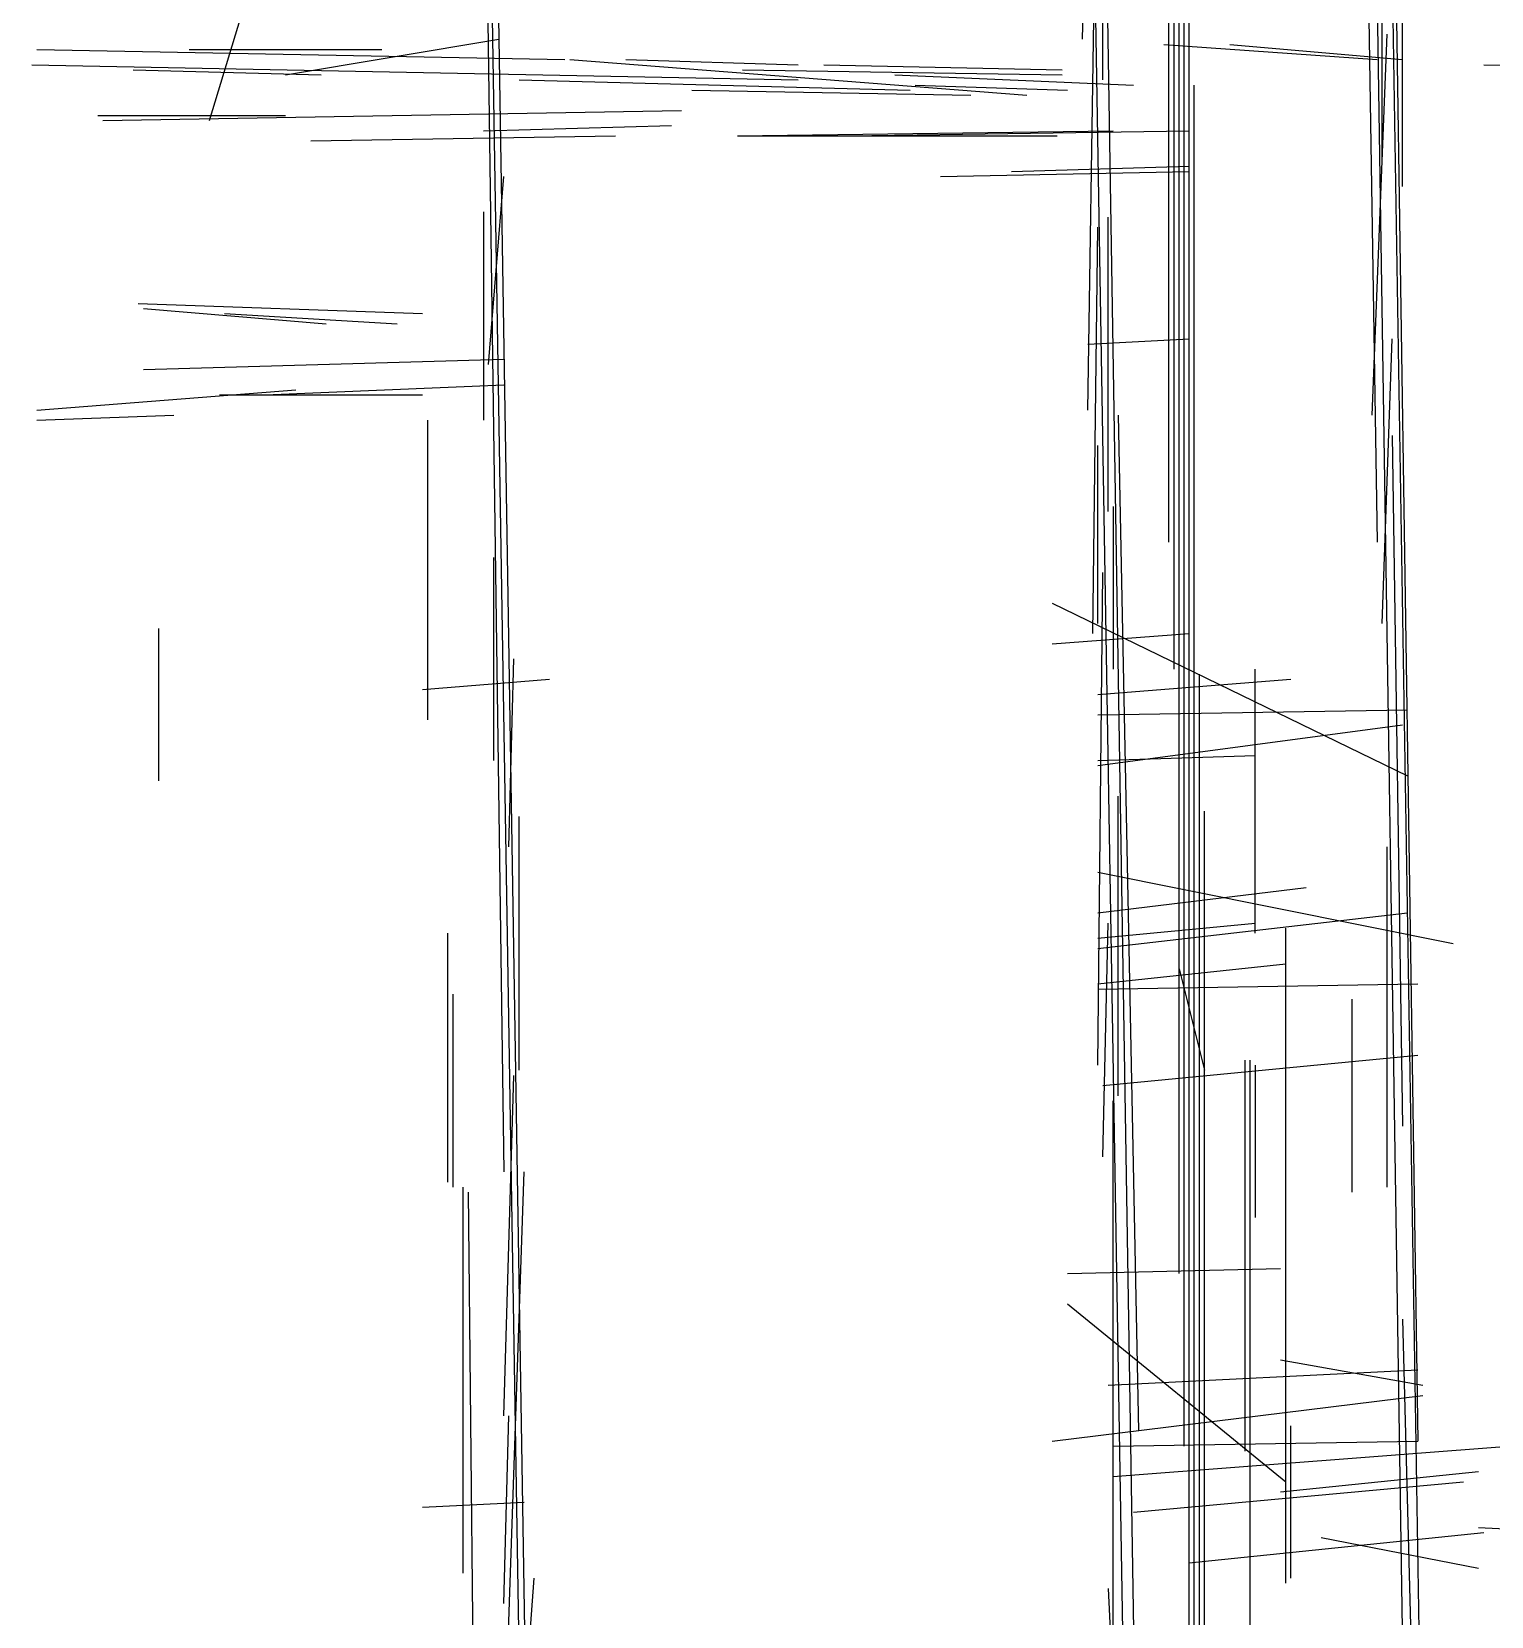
# Model space of a CAD drawing. Header units: metres. Extents: x 0.1 to 46.8, y -33.1 to 0.
# Drawn here: x 33.71 to 36.585, y -14.805 to -11.685 of the extents above; entities that cross this region are included whole.
import ezdxf

# ---------------------------------------------------------------- set-up
doc = ezdxf.new("R2010")
doc.units = ezdxf.units.M
doc.layers.add('Lines', color=7, linetype='Continuous')
doc.layers.add('Walls', color=2, linetype='Continuous')

msp = doc.modelspace()

# ---------------------------------------------------------------- linework, layer by layer
at = {"layer": 'Lines'}
for p, q in [((35.95, -12.69), (35.95, -7.4)), ((35.96, -12.94), (35.96, -7.4)), ((35.97, -14.13), (35.97, -7.47)), ((35.77, -8.04), (35.9, -16.05)), ((36.29, -8.26), (36.36, -12.69)), ((34.58, -8.58), (34.7, -16.02)), ((34.57, -8.75), (34.7, -16.76)), ((35.77, -9.57), (35.87, -15.5)), ((35.98, -14.47), (35.98, -9.76)), ((35.99, -14.95), (35.99, -9.78)), ((34.06, -11.86), (34.52, -10.35)), ((35.79, -12.43), (35.82, -10.51)), ((35.78, -11.7), (35.8, -10.62)), ((34.6, -11.08), (34.64, -13.93)), ((36.39, -11.1), (36.44, -14.46)), ((36.41, -11.99), (36.41, -11.43)), ((35.82, -11.78), (35.82, -11.48)), ((36.36, -11.63), (36.42, -15.52)), ((36.37, -11.94), (36.37, -11.63)), ((36.39, -11.61), (36.45, -15.32)), ((34.21, -11.77), (34.63, -11.7)), ((36.35, -12.44), (36.38, -11.69)), ((33.72, -11.72), (34.76, -11.74)), ((34.02, -11.72), (34.4, -11.72)), ((35.94, -11.71), (36.36, -11.74)), ((36.07, -11.71), (36.41, -11.74)), ((33.71, -11.75), (35.22, -11.78)), ((33.91, -11.76), (34.28, -11.77)), ((34.77, -11.74), (35.67, -11.81)), ((34.88, -11.74), (35.22, -11.75)), ((35.11, -11.76), (35.74, -11.77)), ((35.27, -11.75), (35.74, -11.76)), ((36.57, -11.75), (37.01, -11.76)), ((34.67, -11.78), (35.44, -11.8)), ((35.41, -11.77), (35.88, -11.79)), ((35.45, -11.79), (35.75, -11.8)), ((36, -15.45), (36, -11.79)), ((35.01, -11.8), (35.56, -11.81)), ((33.84, -11.85), (34.21, -11.85)), ((33.85, -11.86), (34.99, -11.84)), ((34.6, -11.88), (34.97, -11.87)), ((35.1, -11.89), (35.84, -11.88)), ((35.32, -11.89), (35.99, -11.88)), ((34.26, -11.9), (34.86, -11.89)), ((35.1, -11.89), (35.73, -11.89)), ((34.61, -12.34), (34.64, -11.97)), ((35.5, -11.97), (35.99, -11.96)), ((35.64, -11.96), (35.99, -11.95)), ((34.6, -12.04), (34.6, -12.45)), ((35.8, -12.87), (35.81, -12.07)), ((35.83, -12.63), (35.83, -12.05)), ((33.92, -12.22), (34.48, -12.24)), ((33.93, -12.23), (34.29, -12.26)), ((34.09, -12.24), (34.43, -12.26)), ((35.79, -12.3), (35.99, -12.29)), ((36.37, -12.85), (36.39, -12.29)), ((33.93, -12.35), (34.64, -12.33)), ((34.17, -12.4), (34.64, -12.38)), ((33.72, -12.43), (34.23, -12.39)), ((34.08, -12.4), (34.48, -12.4)), ((33.72, -12.45), (33.99, -12.44)), ((35.85, -12.44), (35.89, -14.44)), ((34.49, -13.04), (34.49, -12.45)), ((36.39, -12.48), (36.41, -13.84)), ((35.81, -12.85), (35.81, -12.5)), ((35.84, -12.62), (35.84, -12.94)), ((34.62, -13.12), (34.62, -12.72)), ((35.81, -13.72), (35.82, -12.75)), ((35.72, -12.81), (36.42, -13.15)), ((33.96, -12.86), (33.96, -13.16)), ((35.72, -12.89), (35.99, -12.87)), ((34.65, -13.29), (34.66, -12.92)), ((36.12, -13.46), (36.12, -12.94)), ((34.48, -12.98), (34.73, -12.96)), ((35.81, -12.99), (36.19, -12.96)), ((36.01, -15.45), (36.01, -12.95)), ((35.81, -13.03), (36.42, -13.02)), ((35.81, -13.13), (36.41, -13.05)), ((35.81, -13.12), (36.12, -13.11)), ((35.85, -13.78), (35.85, -13.19)), ((36.02, -15.45), (36.02, -13.22)), ((34.67, -13.73), (34.67, -13.23)), ((36.38, -13.96), (36.38, -13.29)), ((35.81, -13.34), (36.51, -13.48)), ((35.81, -13.42), (36.22, -13.37)), ((35.81, -13.49), (36.42, -13.42)), ((35.81, -13.47), (36.12, -13.44)), ((35.82, -13.9), (35.83, -13.44)), ((34.53, -13.95), (34.53, -13.46)), ((36.18, -14.74), (36.18, -13.45)), ((35.81, -13.56), (36.18, -13.52)), ((35.97, -13.53), (36.02, -13.73)), ((35.81, -13.57), (36.44, -13.56)), ((34.54, -13.96), (34.54, -13.58)), ((36.31, -13.59), (36.31, -13.97)), ((35.82, -13.76), (36.44, -13.7)), ((36.1, -14.48), (36.1, -13.71)), ((36.11, -15.23), (36.11, -13.71)), ((36.12, -13.72), (36.12, -14.02)), ((34.64, -14.41), (34.66, -13.74)), ((35.84, -14.93), (35.84, -13.79)), ((34.64, -15.1), (34.68, -13.93)), ((34.56, -14.72), (34.56, -13.96)), ((34.57, -13.97), (34.58, -14.95)), ((35.75, -14.13), (36.17, -14.12)), ((35.75, -14.19), (36.18, -14.54)), ((36.41, -14.22), (36.44, -15.36)), ((35.83, -14.35), (36.44, -14.32)), ((36.17, -14.3), (36.45, -14.35)), ((35.72, -14.46), (36.45, -14.37)), ((34.64, -14.78), (34.65, -14.41)), ((36.19, -14.73), (36.19, -14.43)), ((35.84, -14.53), (36.75, -14.46)), ((35.84, -14.47), (36.44, -14.46)), ((36.17, -14.56), (36.56, -14.52)), ((35.88, -14.6), (36.53, -14.54)), ((34.48, -14.59), (34.68, -14.58)), ((36.56, -14.63), (36.94, -14.65)), ((35.99, -14.7), (36.57, -14.64)), ((36.25, -14.65), (36.56, -14.71)), ((34.66, -15.26), (34.7, -14.73)), ((35.83, -14.75), (35.87, -15.51))]:
    msp.add_line(p, q, dxfattribs=at)
at = {"layer": 'Walls'}
for p, q in [((35.95, -12.69), (35.95, -7.4)), ((35.95, -12.69), (35.95, -7.4)), ((35.95, -12.69), (35.95, -7.4)), ((35.95, -12.69), (35.95, -7.4)), ((35.95, -12.69), (35.95, -7.4)), ((35.95, -12.69), (35.95, -7.4)), ((35.95, -12.69), (35.95, -7.4)), ((35.95, -12.69), (35.95, -7.4)), ((35.96, -12.94), (35.96, -7.4)), ((35.96, -12.94), (35.96, -7.4)), ((35.96, -12.94), (35.96, -7.4)), ((35.96, -12.94), (35.96, -7.4)), ((35.96, -12.94), (35.96, -7.4)), ((35.96, -12.94), (35.96, -7.4)), ((35.96, -12.94), (35.96, -7.4)), ((35.96, -12.94), (35.96, -7.4)), ((35.96, -12.94), (35.96, -7.4)), ((35.97, -14.13), (35.97, -7.47)), ((35.97, -14.13), (35.97, -7.47)), ((35.97, -14.13), (35.97, -7.47)), ((35.97, -14.13), (35.97, -7.47)), ((35.97, -14.13), (35.97, -7.47)), ((35.97, -14.13), (35.97, -7.47)), ((35.97, -14.13), (35.97, -7.47)), ((35.97, -14.13), (35.97, -7.47)), ((35.97, -14.13), (35.97, -7.47)), ((35.77, -8.04), (35.9, -16.05)), ((35.77, -8.04), (35.9, -16.05)), ((35.77, -8.04), (35.9, -16.05)), ((35.77, -8.04), (35.9, -16.05)), ((35.77, -8.04), (35.9, -16.05)), ((35.77, -8.04), (35.9, -16.05)), ((35.77, -8.04), (35.9, -16.05)), ((35.77, -8.04), (35.9, -16.05)), ((35.77, -8.04), (35.9, -16.05)), ((36.29, -8.26), (36.36, -12.69)), ((36.29, -8.26), (36.36, -12.69)), ((36.29, -8.26), (36.36, -12.69)), ((36.29, -8.26), (36.36, -12.69)), ((36.29, -8.26), (36.36, -12.69)), ((36.29, -8.26), (36.36, -12.69)), ((36.29, -8.26), (36.36, -12.69)), ((36.29, -8.26), (36.36, -12.69)), ((36.29, -8.26), (36.36, -12.69)), ((36.29, -8.26), (36.36, -12.69)), ((34.58, -8.58), (34.7, -16.02)), ((34.58, -8.58), (34.7, -16.02)), ((34.58, -8.58), (34.7, -16.02)), ((34.57, -8.75), (34.7, -16.76)), ((34.57, -8.75), (34.7, -16.76)), ((34.57, -8.75), (34.7, -16.76)), ((35.77, -9.57), (35.87, -15.5)), ((35.77, -9.57), (35.87, -15.5)), ((35.77, -9.57), (35.87, -15.5)), ((35.77, -9.57), (35.87, -15.5)), ((35.77, -9.57), (35.87, -15.5)), ((35.77, -9.57), (35.87, -15.5)), ((35.77, -9.57), (35.87, -15.5)), ((35.77, -9.57), (35.87, -15.5)), ((35.77, -9.57), (35.87, -15.5)), ((35.98, -14.47), (35.98, -9.76)), ((35.98, -14.47), (35.98, -9.76)), ((35.98, -14.47), (35.98, -9.76)), ((35.98, -14.47), (35.98, -9.76)), ((35.98, -14.47), (35.98, -9.76)), ((35.98, -14.47), (35.98, -9.76)), ((35.98, -14.47), (35.98, -9.76)), ((35.98, -14.47), (35.98, -9.76)), ((35.98, -14.47), (35.98, -9.76)), ((35.98, -14.47), (35.98, -9.76)), ((35.99, -14.95), (35.99, -9.78)), ((35.99, -14.95), (35.99, -9.78)), ((35.99, -14.95), (35.99, -9.78)), ((35.99, -14.95), (35.99, -9.78)), ((35.99, -14.95), (35.99, -9.78)), ((35.99, -14.95), (35.99, -9.78)), ((35.99, -14.95), (35.99, -9.78)), ((35.99, -14.95), (35.99, -9.78)), ((35.99, -14.95), (35.99, -9.78)), ((35.79, -12.43), (35.82, -10.51)), ((35.79, -12.43), (35.82, -10.51)), ((35.79, -12.43), (35.82, -10.51)), ((35.79, -12.43), (35.82, -10.51)), ((35.79, -12.43), (35.82, -10.51)), ((35.79, -12.43), (35.82, -10.51)), ((35.79, -12.43), (35.82, -10.51)), ((35.79, -12.43), (35.82, -10.51)), ((35.78, -11.7), (35.8, -10.62)), ((35.78, -11.7), (35.8, -10.62)), ((35.78, -11.7), (35.8, -10.62)), ((35.78, -11.7), (35.8, -10.62)), ((35.78, -11.7), (35.8, -10.62)), ((34.6, -11.08), (34.64, -13.93)), ((34.6, -11.08), (34.64, -13.93)), ((34.6, -11.08), (34.64, -13.93)), ((36.39, -11.1), (36.44, -14.46)), ((36.39, -11.1), (36.44, -14.46)), ((36.39, -11.1), (36.44, -14.46)), ((36.39, -11.1), (36.44, -14.46)), ((36.39, -11.1), (36.44, -14.46)), ((36.39, -11.1), (36.44, -14.46)), ((36.39, -11.1), (36.44, -14.46)), ((36.39, -11.1), (36.44, -14.46)), ((36.39, -11.1), (36.44, -14.46)), ((36.39, -11.1), (36.44, -14.46)), ((36.39, -11.1), (36.44, -14.46)), ((36.39, -11.1), (36.44, -14.46)), ((36.41, -11.99), (36.41, -11.43)), ((36.41, -11.99), (36.41, -11.43)), ((36.41, -11.99), (36.41, -11.43)), ((36.41, -11.99), (36.41, -11.43)), ((36.41, -11.99), (36.41, -11.43)), ((36.41, -11.99), (36.41, -11.43)), ((36.36, -11.63), (36.42, -15.52)), ((36.36, -11.63), (36.42, -15.52)), ((36.36, -11.63), (36.42, -15.52)), ((36.36, -11.63), (36.42, -15.52)), ((36.36, -11.63), (36.42, -15.52)), ((36.36, -11.63), (36.42, -15.52)), ((36.36, -11.63), (36.42, -15.52)), ((36.36, -11.63), (36.42, -15.52)), ((36.36, -11.63), (36.42, -15.52)), ((36.36, -11.63), (36.42, -15.52)), ((36.39, -11.61), (36.45, -15.32)), ((36.39, -11.61), (36.45, -15.32)), ((36.39, -11.61), (36.45, -15.32)), ((36.39, -11.61), (36.45, -15.32)), ((36.39, -11.61), (36.45, -15.32)), ((36.39, -11.61), (36.45, -15.32)), ((36.39, -11.61), (36.45, -15.32)), ((36.39, -11.61), (36.45, -15.32)), ((36.39, -11.61), (36.45, -15.32)), ((36.39, -11.61), (36.45, -15.32)), ((36.35, -12.44), (36.38, -11.69)), ((36.35, -12.44), (36.38, -11.69)), ((36.35, -12.44), (36.38, -11.69)), ((36.35, -12.44), (36.38, -11.69)), ((36.35, -12.44), (36.38, -11.69)), ((36.35, -12.44), (36.38, -11.69)), ((36.35, -12.44), (36.38, -11.69)), ((36.35, -12.44), (36.38, -11.69)), ((36.35, -12.44), (36.38, -11.69)), ((33.72, -11.72), (34.76, -11.74)), ((33.72, -11.72), (34.76, -11.74)), ((33.72, -11.72), (34.76, -11.74)), ((33.72, -11.72), (34.76, -11.74)), ((33.72, -11.72), (34.76, -11.74)), ((33.72, -11.72), (34.76, -11.74)), ((33.72, -11.72), (34.76, -11.74)), ((33.72, -11.72), (34.76, -11.74)), ((33.72, -11.72), (34.76, -11.74)), ((33.71, -11.75), (35.22, -11.78)), ((33.71, -11.75), (35.22, -11.78)), ((33.71, -11.75), (35.22, -11.78)), ((33.71, -11.75), (35.22, -11.78)), ((33.71, -11.75), (35.22, -11.78)), ((33.71, -11.75), (35.22, -11.78)), ((33.71, -11.75), (35.22, -11.78)), ((33.71, -11.75), (35.22, -11.78)), ((33.71, -11.75), (35.22, -11.78)), ((34.77, -11.74), (35.67, -11.81)), ((34.77, -11.74), (35.67, -11.81)), ((34.77, -11.74), (35.67, -11.81)), ((34.77, -11.74), (35.67, -11.81)), ((34.77, -11.74), (35.67, -11.81)), ((34.77, -11.74), (35.67, -11.81)), ((34.77, -11.74), (35.67, -11.81)), ((35.11, -11.76), (35.74, -11.77)), ((35.11, -11.76), (35.74, -11.77)), ((35.11, -11.76), (35.74, -11.77)), ((34.67, -11.78), (35.44, -11.8)), ((34.67, -11.78), (35.44, -11.8)), ((34.67, -11.78), (35.44, -11.8)), ((34.67, -11.78), (35.44, -11.8)), ((34.67, -11.78), (35.44, -11.8)), ((34.67, -11.78), (35.44, -11.8)), ((34.67, -11.78), (35.44, -11.8)), ((34.67, -11.78), (35.44, -11.8)), ((34.67, -11.78), (35.44, -11.8)), ((36, -15.45), (36, -11.79)), ((36, -15.45), (36, -11.79)), ((36, -15.45), (36, -11.79)), ((36, -15.45), (36, -11.79)), ((36, -15.45), (36, -11.79)), ((36, -15.45), (36, -11.79)), ((36, -15.45), (36, -11.79)), ((36, -15.45), (36, -11.79)), ((36, -15.45), (36, -11.79)), ((36, -15.45), (36, -11.79)), ((36, -15.45), (36, -11.79)), ((36, -15.45), (36, -11.79)), ((36, -15.45), (36, -11.79)), ((35.01, -11.8), (35.56, -11.81)), ((35.01, -11.8), (35.56, -11.81)), ((35.01, -11.8), (35.56, -11.81)), ((35.01, -11.8), (35.56, -11.81)), ((35.01, -11.8), (35.56, -11.81)), ((33.85, -11.86), (34.99, -11.84)), ((33.85, -11.86), (34.99, -11.84)), ((33.85, -11.86), (34.99, -11.84)), ((33.85, -11.86), (34.99, -11.84)), ((33.85, -11.86), (34.99, -11.84)), ((33.85, -11.86), (34.99, -11.84)), ((33.85, -11.86), (34.99, -11.84)), ((35.1, -11.89), (35.84, -11.88)), ((35.1, -11.89), (35.84, -11.88)), ((35.1, -11.89), (35.84, -11.88)), ((35.1, -11.89), (35.84, -11.88)), ((35.32, -11.89), (35.99, -11.88)), ((35.32, -11.89), (35.99, -11.88)), ((35.32, -11.89), (35.99, -11.88)), ((35.32, -11.89), (35.99, -11.88)), ((35.32, -11.89), (35.99, -11.88)), ((35.32, -11.89), (35.99, -11.88)), ((34.26, -11.9), (34.86, -11.89)), ((34.26, -11.9), (34.86, -11.89)), ((34.26, -11.9), (34.86, -11.89)), ((34.26, -11.9), (34.86, -11.89)), ((34.26, -11.9), (34.86, -11.89)), ((34.26, -11.9), (34.86, -11.89)), ((34.26, -11.9), (34.86, -11.89)), ((34.26, -11.9), (34.86, -11.89)), ((34.26, -11.9), (34.86, -11.89)), ((35.1, -11.89), (35.73, -11.89)), ((35.1, -11.89), (35.73, -11.89)), ((35.1, -11.89), (35.73, -11.89)), ((35.1, -11.89), (35.73, -11.89)), ((35.8, -12.87), (35.81, -12.07)), ((35.8, -12.87), (35.81, -12.07)), ((35.8, -12.87), (35.81, -12.07)), ((35.8, -12.87), (35.81, -12.07)), ((35.8, -12.87), (35.81, -12.07)), ((35.8, -12.87), (35.81, -12.07)), ((35.8, -12.87), (35.81, -12.07)), ((35.8, -12.87), (35.81, -12.07)), ((35.83, -12.63), (35.83, -12.05)), ((35.83, -12.63), (35.83, -12.05)), ((35.83, -12.63), (35.83, -12.05)), ((35.83, -12.63), (35.83, -12.05)), ((35.83, -12.63), (35.83, -12.05)), ((35.83, -12.63), (35.83, -12.05)), ((35.83, -12.63), (35.83, -12.05)), ((33.92, -12.22), (34.48, -12.24)), ((33.92, -12.22), (34.48, -12.24)), ((33.92, -12.22), (34.48, -12.24)), ((33.92, -12.22), (34.48, -12.24)), ((33.92, -12.22), (34.48, -12.24)), ((36.37, -12.85), (36.39, -12.29)), ((36.37, -12.85), (36.39, -12.29)), ((36.37, -12.85), (36.39, -12.29)), ((36.37, -12.85), (36.39, -12.29)), ((36.37, -12.85), (36.39, -12.29)), ((36.37, -12.85), (36.39, -12.29)), ((36.37, -12.85), (36.39, -12.29)), ((36.37, -12.85), (36.39, -12.29)), ((36.37, -12.85), (36.39, -12.29)), ((36.37, -12.85), (36.39, -12.29)), ((33.93, -12.35), (34.64, -12.33)), ((33.93, -12.35), (34.64, -12.33)), ((33.93, -12.35), (34.64, -12.33)), ((33.93, -12.35), (34.64, -12.33)), ((33.93, -12.35), (34.64, -12.33)), ((33.72, -12.43), (34.23, -12.39)), ((33.72, -12.43), (34.23, -12.39)), ((33.72, -12.43), (34.23, -12.39)), ((33.72, -12.43), (34.23, -12.39)), ((33.72, -12.43), (34.23, -12.39)), ((35.85, -12.44), (35.89, -14.44)), ((35.85, -12.44), (35.89, -14.44)), ((35.85, -12.44), (35.89, -14.44)), ((35.85, -12.44), (35.89, -14.44)), ((35.85, -12.44), (35.89, -14.44)), ((35.85, -12.44), (35.89, -14.44)), ((35.85, -12.44), (35.89, -14.44)), ((35.85, -12.44), (35.89, -14.44)), ((35.85, -12.44), (35.89, -14.44)), ((35.85, -12.44), (35.89, -14.44)), ((34.49, -13.04), (34.49, -12.45)), ((34.49, -13.04), (34.49, -12.45)), ((34.49, -13.04), (34.49, -12.45)), ((36.39, -12.48), (36.41, -13.84)), ((36.39, -12.48), (36.41, -13.84)), ((36.39, -12.48), (36.41, -13.84)), ((36.39, -12.48), (36.41, -13.84)), ((36.39, -12.48), (36.41, -13.84)), ((36.39, -12.48), (36.41, -13.84)), ((36.39, -12.48), (36.41, -13.84)), ((36.39, -12.48), (36.41, -13.84)), ((36.39, -12.48), (36.41, -13.84)), ((36.39, -12.48), (36.41, -13.84)), ((35.81, -13.72), (35.82, -12.75)), ((35.81, -13.72), (35.82, -12.75)), ((35.81, -13.72), (35.82, -12.75)), ((35.81, -13.72), (35.82, -12.75)), ((35.81, -13.72), (35.82, -12.75)), ((35.81, -13.72), (35.82, -12.75)), ((35.81, -13.72), (35.82, -12.75)), ((35.81, -13.72), (35.82, -12.75)), ((35.81, -13.72), (35.82, -12.75)), ((35.81, -13.72), (35.82, -12.75)), ((35.81, -13.72), (35.82, -12.75)), ((36.12, -13.46), (36.12, -12.94)), ((36.12, -13.46), (36.12, -12.94)), ((36.12, -13.46), (36.12, -12.94)), ((36.12, -13.46), (36.12, -12.94)), ((36.12, -13.46), (36.12, -12.94)), ((36.12, -13.46), (36.12, -12.94)), ((36.12, -13.46), (36.12, -12.94)), ((36.12, -13.46), (36.12, -12.94)), ((36.12, -13.46), (36.12, -12.94)), ((36.12, -13.46), (36.12, -12.94)), ((36.12, -13.46), (36.12, -12.94)), ((36.12, -13.46), (36.12, -12.94)), ((36.01, -15.45), (36.01, -12.95)), ((36.01, -15.45), (36.01, -12.95)), ((36.01, -15.45), (36.01, -12.95)), ((36.01, -15.45), (36.01, -12.95)), ((36.01, -15.45), (36.01, -12.95)), ((36.01, -15.45), (36.01, -12.95)), ((36.01, -15.45), (36.01, -12.95)), ((36.01, -15.45), (36.01, -12.95)), ((36.01, -15.45), (36.01, -12.95)), ((35.81, -13.03), (36.42, -13.02)), ((35.81, -13.03), (36.42, -13.02)), ((35.81, -13.03), (36.42, -13.02)), ((35.81, -13.13), (36.41, -13.05)), ((35.81, -13.13), (36.41, -13.05)), ((35.81, -13.13), (36.41, -13.05)), ((35.85, -13.78), (35.85, -13.19)), ((35.85, -13.78), (35.85, -13.19)), ((35.85, -13.78), (35.85, -13.19)), ((35.85, -13.78), (35.85, -13.19)), ((35.85, -13.78), (35.85, -13.19)), ((35.85, -13.78), (35.85, -13.19)), ((35.85, -13.78), (35.85, -13.19)), ((35.85, -13.78), (35.85, -13.19)), ((35.85, -13.78), (35.85, -13.19)), ((35.85, -13.78), (35.85, -13.19)), ((36.02, -15.45), (36.02, -13.22)), ((36.02, -15.45), (36.02, -13.22)), ((36.02, -15.45), (36.02, -13.22)), ((36.02, -15.45), (36.02, -13.22)), ((36.02, -15.45), (36.02, -13.22)), ((36.02, -15.45), (36.02, -13.22)), ((36.02, -15.45), (36.02, -13.22)), ((34.67, -13.73), (34.67, -13.23)), ((34.67, -13.73), (34.67, -13.23)), ((34.67, -13.73), (34.67, -13.23)), ((36.38, -13.96), (36.38, -13.29)), ((36.38, -13.96), (36.38, -13.29)), ((36.38, -13.96), (36.38, -13.29)), ((36.38, -13.96), (36.38, -13.29)), ((36.38, -13.96), (36.38, -13.29)), ((36.38, -13.96), (36.38, -13.29)), ((36.38, -13.96), (36.38, -13.29)), ((36.38, -13.96), (36.38, -13.29)), ((36.38, -13.96), (36.38, -13.29)), ((36.38, -13.96), (36.38, -13.29)), ((36.38, -13.96), (36.38, -13.29)), ((35.81, -13.49), (36.42, -13.42)), ((35.81, -13.49), (36.42, -13.42)), ((35.81, -13.49), (36.42, -13.42)), ((36.18, -14.74), (36.18, -13.45)), ((36.18, -14.74), (36.18, -13.45)), ((36.18, -14.74), (36.18, -13.45)), ((36.18, -14.74), (36.18, -13.45)), ((36.18, -14.74), (36.18, -13.45)), ((36.18, -14.74), (36.18, -13.45)), ((36.18, -14.74), (36.18, -13.45)), ((36.18, -14.74), (36.18, -13.45)), ((36.18, -14.74), (36.18, -13.45)), ((36.18, -14.74), (36.18, -13.45)), ((36.18, -14.74), (36.18, -13.45)), ((35.81, -13.57), (36.44, -13.56)), ((35.81, -13.57), (36.44, -13.56)), ((35.81, -13.57), (36.44, -13.56)), ((35.81, -13.57), (36.44, -13.56)), ((35.82, -13.76), (36.44, -13.7)), ((35.82, -13.76), (36.44, -13.7)), ((35.82, -13.76), (36.44, -13.7)), ((35.82, -13.76), (36.44, -13.7)), ((35.82, -13.76), (36.44, -13.7)), ((35.82, -13.76), (36.44, -13.7)), ((35.82, -13.76), (36.44, -13.7)), ((35.82, -13.76), (36.44, -13.7)), ((36.1, -14.48), (36.1, -13.71)), ((36.1, -14.48), (36.1, -13.71)), ((36.1, -14.48), (36.1, -13.71)), ((36.1, -14.48), (36.1, -13.71)), ((36.1, -14.48), (36.1, -13.71)), ((36.1, -14.48), (36.1, -13.71)), ((36.1, -14.48), (36.1, -13.71)), ((36.1, -14.48), (36.1, -13.71)), ((36.1, -14.48), (36.1, -13.71)), ((36.1, -14.48), (36.1, -13.71)), ((36.11, -15.23), (36.11, -13.71)), ((36.11, -15.23), (36.11, -13.71)), ((36.11, -15.23), (36.11, -13.71)), ((36.11, -15.23), (36.11, -13.71)), ((36.11, -15.23), (36.11, -13.71)), ((36.11, -15.23), (36.11, -13.71)), ((36.11, -15.23), (36.11, -13.71)), ((34.64, -14.41), (34.66, -13.74)), ((34.64, -14.41), (34.66, -13.74)), ((34.64, -14.41), (34.66, -13.74)), ((34.64, -14.41), (34.66, -13.74)), ((35.84, -14.93), (35.84, -13.79)), ((35.84, -14.93), (35.84, -13.79)), ((35.84, -14.93), (35.84, -13.79)), ((35.84, -14.93), (35.84, -13.79)), ((35.84, -14.93), (35.84, -13.79)), ((35.84, -14.93), (35.84, -13.79)), ((35.84, -14.93), (35.84, -13.79)), ((35.84, -14.93), (35.84, -13.79)), ((34.64, -15.1), (34.68, -13.93)), ((34.64, -15.1), (34.68, -13.93)), ((34.64, -15.1), (34.68, -13.93)), ((34.56, -14.72), (34.56, -13.96)), ((34.56, -14.72), (34.56, -13.96)), ((34.56, -14.72), (34.56, -13.96)), ((34.57, -13.97), (34.58, -14.95)), ((34.57, -13.97), (34.58, -14.95)), ((36.41, -14.22), (36.44, -15.36)), ((36.41, -14.22), (36.44, -15.36)), ((36.41, -14.22), (36.44, -15.36)), ((36.41, -14.22), (36.44, -15.36)), ((36.41, -14.22), (36.44, -15.36)), ((36.41, -14.22), (36.44, -15.36)), ((36.41, -14.22), (36.44, -15.36)), ((35.83, -14.35), (36.44, -14.32)), ((35.83, -14.35), (36.44, -14.32)), ((35.83, -14.35), (36.44, -14.32)), ((35.83, -14.35), (36.44, -14.32)), ((35.83, -14.35), (36.44, -14.32)), ((35.72, -14.46), (36.45, -14.37)), ((35.72, -14.46), (36.45, -14.37)), ((35.72, -14.46), (36.45, -14.37)), ((35.72, -14.46), (36.45, -14.37)), ((35.84, -14.53), (36.75, -14.46)), ((35.84, -14.53), (36.75, -14.46)), ((35.84, -14.53), (36.75, -14.46)), ((35.84, -14.47), (36.44, -14.46)), ((35.84, -14.53), (36.75, -14.46)), ((35.84, -14.53), (36.75, -14.46)), ((35.84, -14.53), (36.75, -14.46)), ((35.84, -14.47), (36.44, -14.46)), ((35.84, -14.47), (36.44, -14.46)), ((35.88, -14.6), (36.53, -14.54)), ((35.88, -14.6), (36.53, -14.54)), ((35.88, -14.6), (36.53, -14.54)), ((35.88, -14.6), (36.53, -14.54)), ((35.88, -14.6), (36.53, -14.54)), ((35.88, -14.6), (36.53, -14.54)), ((35.99, -14.7), (36.57, -14.64)), ((35.99, -14.7), (36.57, -14.64)), ((35.99, -14.7), (36.57, -14.64)), ((35.99, -14.7), (36.57, -14.64)), ((35.99, -14.7), (36.57, -14.64)), ((35.99, -14.7), (36.57, -14.64)), ((35.99, -14.7), (36.57, -14.64)), ((35.99, -14.7), (36.57, -14.64)), ((35.99, -14.7), (36.57, -14.64)), ((34.66, -15.26), (34.7, -14.73)), ((34.66, -15.26), (34.7, -14.73)), ((34.66, -15.26), (34.7, -14.73)), ((35.83, -14.75), (35.87, -15.51)), ((35.83, -14.75), (35.87, -15.51)), ((35.83, -14.75), (35.87, -15.51)), ((35.83, -14.75), (35.87, -15.51))]:
    msp.add_line(p, q, dxfattribs=at)

doc.saveas('drawing.dxf')
